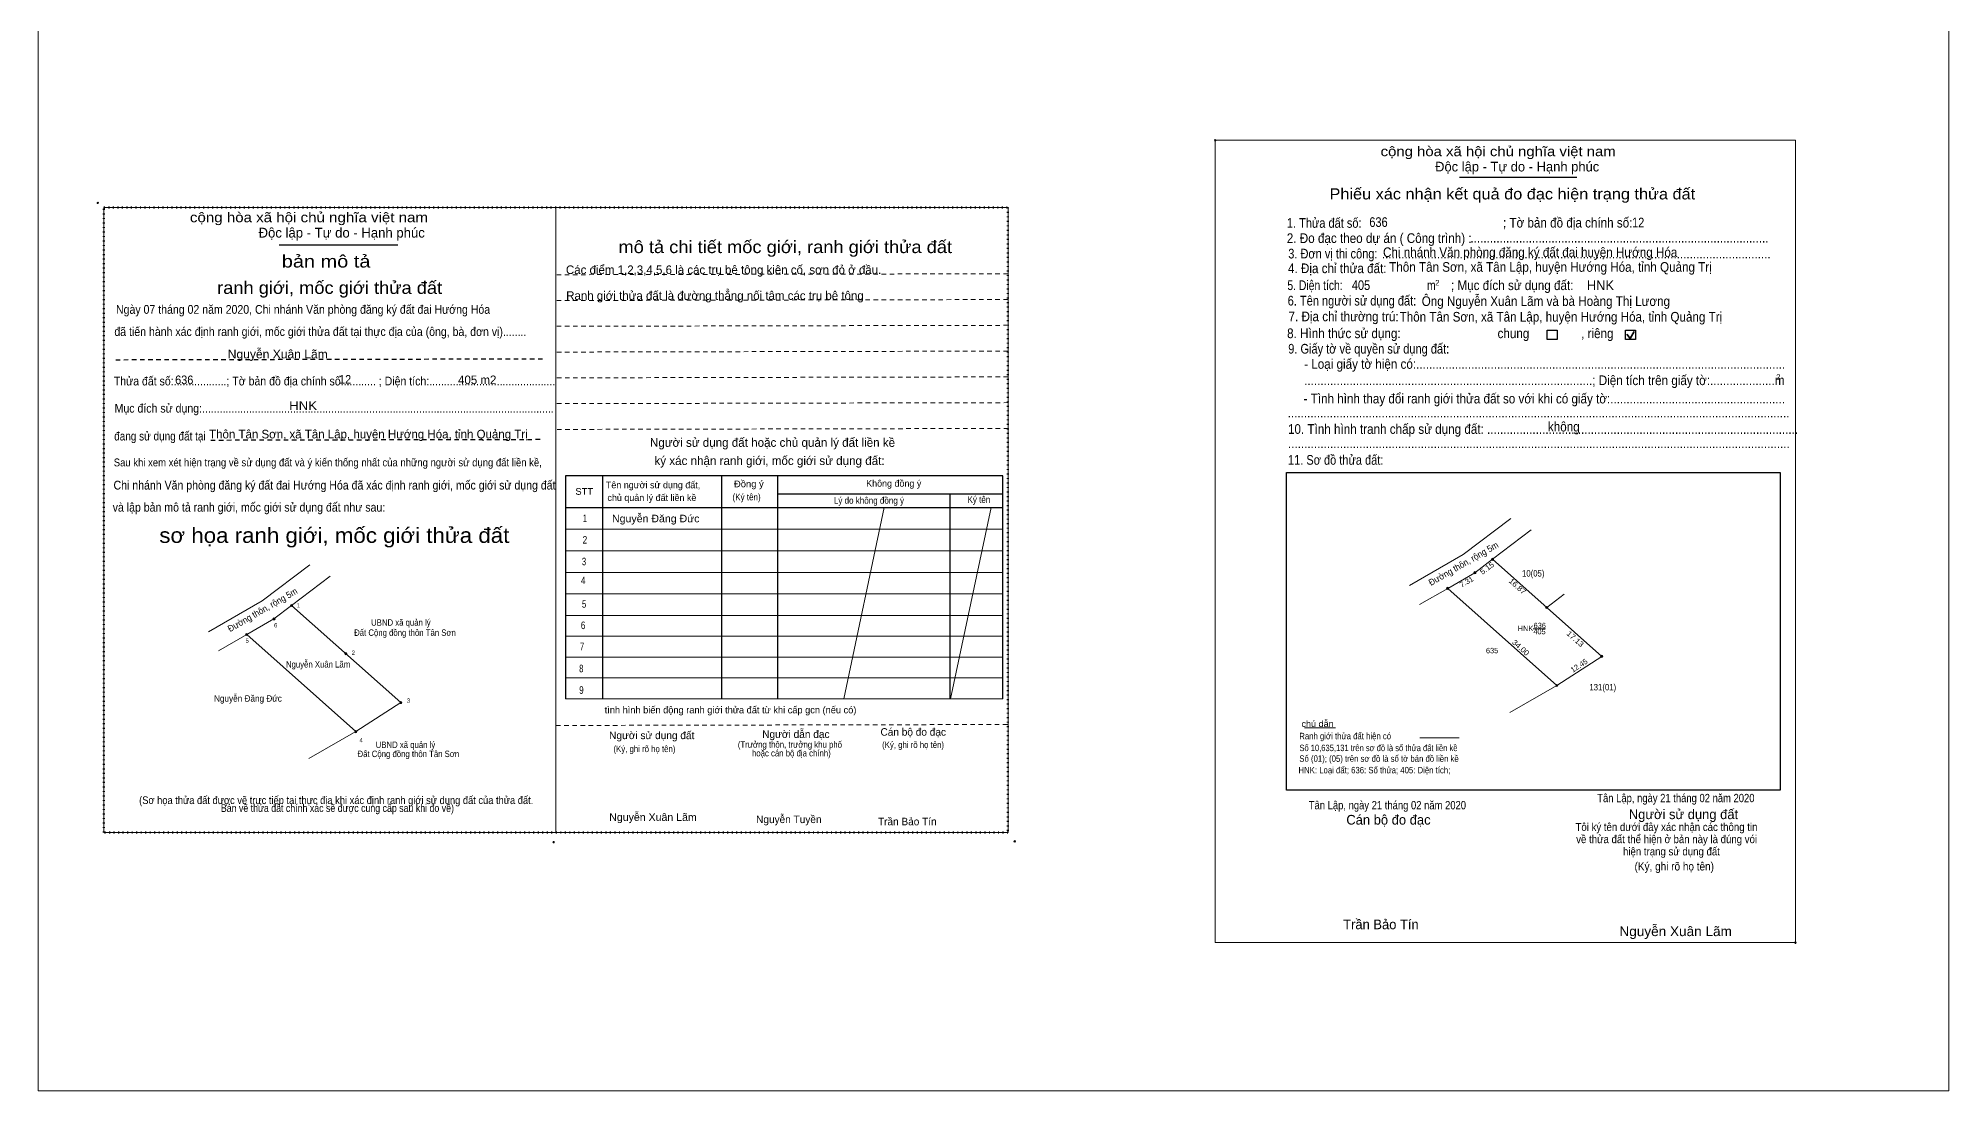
# Model space of a CAD drawing. Header units: metres. Extents: x 546991 to 548960, y 1836850 to 1838398.
# Drawn here: x 547535.8 to 547980.4, y 1837345.8 to 1837590.7 of the extents above; entities that cross this region are included whole.
import ezdxf
from ezdxf.enums import TextEntityAlignment as Align

# ---------------------------------------------------------------- set-up
doc = ezdxf.new("R2010")
doc.units = ezdxf.units.M
doc.header["$LTSCALE"] = 0.7
doc.header["$PDMODE"] = 32
doc.header["$PDSIZE"] = 0.35
doc.linetypes.add('DOTTED', pattern=[1.5, 0.3, -1.2])
doc.linetypes.add('SHORT_DASHED', pattern=[2.7, 1.5, -1.2])
for name, color, linetype, lineweight in [('1', 7, 'SHORT_DASHED', 13), ('10', 7, 'Continuous', 13), ('11', 7, 'Continuous', 13), ('13', 7, 'Continuous', 13), ('17', 7, 'Continuous', 13), ('2', 7, 'Continuous', 13), ('55', 7, 'Continuous', 13), ('6', 7, 'Continuous', 13), ('63', 7, 'Continuous', 13)]:
    doc.layers.add(name, color=color, linetype=linetype, lineweight=lineweight)
doc.layers.add('16', color=7, linetype='Continuous')

msp = doc.modelspace()

# ---------------------------------------------------------------- hatches: boundary and pattern name
at = {"layer": '13'}
for points in [[(547874.49, 1837469.44, 1), (547873.99, 1837469.44, 1)], [(547870.39, 1837466.32, 1), (547869.89, 1837466.32, 1)], [(547864.05, 1837462.68, 1), (547863.55, 1837462.68, 1)], [(547590.93, 1837455.57, 1), (547590.43, 1837455.57, 1)], [(547595.03, 1837458.69, 1), (547594.53, 1837458.69, 1)], [(547887.1, 1837458.23, 1), (547886.6, 1837458.23, 1)], [(547584.59, 1837451.93, 1), (547584.09, 1837451.93, 1)], [(547607.64, 1837447.48, 1), (547607.14, 1837447.48, 1)], [(547899.9, 1837446.85, 1), (547899.4, 1837446.85, 1)], [(547889.45, 1837440.08, 1), (547888.95, 1837440.08, 1)], [(547620.44, 1837436.1, 1), (547619.94, 1837436.1, 1)], [(547609.99, 1837429.33, 1), (547609.49, 1837429.33, 1)]]:
    msp.add_hatch(color=256, dxfattribs=at).paths.add_polyline_path(points)
at = {"layer": '2'}
for points in [[(547874.365, 1837469.44, 1), (547874.115, 1837469.44, 1)], [(547870.265, 1837466.32, 1), (547870.015, 1837466.32, 1)], [(547863.925, 1837462.68, 1), (547863.675, 1837462.68, 1)], [(547590.805, 1837455.57, 1), (547590.555, 1837455.57, 1)], [(547594.905, 1837458.69, 1), (547594.655, 1837458.69, 1)], [(547886.975, 1837458.23, 1), (547886.725, 1837458.23, 1)], [(547584.465, 1837451.93, 1), (547584.215, 1837451.93, 1)], [(547607.515, 1837447.48, 1), (547607.265, 1837447.48, 1)], [(547899.775, 1837446.85, 1), (547899.525, 1837446.85, 1)], [(547889.325, 1837440.08, 1), (547889.075, 1837440.08, 1)], [(547620.315, 1837436.1, 1), (547620.065, 1837436.1, 1)], [(547609.865, 1837429.33, 1), (547609.615, 1837429.33, 1)]]:
    msp.add_hatch(color=256, dxfattribs=at).paths.add_polyline_path(points)

# ---------------------------------------------------------------- linework, layer by layer
at = {"layer": '1'}
for p, q in [((547656.47, 1837535.67), (547761.66, 1837535.9)), ((547656.48, 1837529.67), (547761.67, 1837529.9)), ((547656.5, 1837523.67), (547761.69, 1837523.9)), ((547656.51, 1837517.67), (547761.7, 1837517.9)), ((547656.52, 1837511.67), (547761.71, 1837511.9)), ((547656.54, 1837505.67), (547761.73, 1837505.9)), ((547656.55, 1837499.67), (547761.74, 1837499.9)), ((547656.34, 1837430.77), (547761.53, 1837431))]:
    msp.add_line(p, q, dxfattribs=at)
at = {"layer": '1', "lineweight": 25}
for p, q in [((547553.85, 1837515.9), (547653.4, 1837516.12)), ((547575.96, 1837497.2), (547653.32, 1837497.37))]:
    msp.add_line(p, q, dxfattribs=at)
at = {"layer": '1', "linetype": 'DOTTED', "lineweight": 53}
msp.add_lwpolyline([(547551.11, 1837551.35), (547761.48, 1837551.35), (547761.48, 1837405.86), (547551.11, 1837405.86)], close=True, dxfattribs=at)
at = {"layer": '10'}
for p, q in [((547874.24, 1837469.44), (547899.65, 1837446.85)), ((547863.8, 1837462.68), (547889.2, 1837440.08)), ((547886.85, 1837458.23), (547890.93, 1837461.35)), ((547594.78, 1837458.69), (547620.19, 1837436.1)), ((547584.34, 1837451.93), (547609.74, 1837429.33))]:
    msp.add_line(p, q, dxfattribs=at)
at = {"layer": '11'}
for p, q in [((547857.26, 1837458.92), (547863.8, 1837462.68)), ((547577.8, 1837448.17), (547584.34, 1837451.93)), ((547889.2, 1837440.08), (547878.25, 1837433.8)), ((547609.74, 1837429.33), (547598.79, 1837423.05))]:
    msp.add_line(p, q, dxfattribs=at)
at = {"layer": '13'}
for p, q in [((547732.71, 1837481.47), (547723.28, 1837436.99)), ((547757.54, 1837481.47), (547748.11, 1837436.99)), ((547883.71, 1837453.25), (547886.57, 1837453.25))]:
    msp.add_line(p, q, dxfattribs=at)
for centre in [(547874.24, 1837469.44), (547870.14, 1837466.32), (547863.8, 1837462.68), (547590.68, 1837455.57), (547594.78, 1837458.69), (547886.85, 1837458.23), (547584.34, 1837451.93), (547607.39, 1837447.48), (547899.65, 1837446.85), (547889.2, 1837440.08), (547620.19, 1837436.1), (547609.74, 1837429.33)]:
    msp.add_circle(centre, 0.25, dxfattribs=at)
at = {"layer": '17'}
msp.add_line((547830.46, 1837430.22), (547837.7, 1837430.22), dxfattribs=at)
at = {"layer": '2', "lineweight": 25}
for p, q in [((547866.58, 1837558.41), (547893.88, 1837558.41)), ((547591.88, 1837542.61), (547619.53, 1837542.61)), ((547667.12, 1837488.89), (547667.12, 1837436.98)), ((547694.8, 1837488.89), (547694.8, 1837436.98)), ((547707.89, 1837488.89), (547707.89, 1837436.98)), ((547826.27, 1837489.68), (547941.21, 1837489.68)), ((547941.21, 1837489.68), (547941.21, 1837415.7)), ((547707.89, 1837484.7), (547760.25, 1837484.7)), ((547747.96, 1837484.7), (547747.96, 1837436.98)), ((547658.51, 1837481.47), (547760.25, 1837481.47))]:
    msp.add_line(p, q, dxfattribs=at)
at = {"layer": '2', "lineweight": 35}
for p, q in [((547905.47, 1837521.81), (547906.24, 1837520.81)), ((547906.24, 1837520.81), (547907.17, 1837522.49))]:
    msp.add_line(p, q, dxfattribs=at)
at = {"layer": '2'}
for p, q in [((547658.51, 1837476.45), (547760.25, 1837476.45)), ((547658.51, 1837471.43), (547760.25, 1837471.43)), ((547658.51, 1837466.41), (547760.25, 1837466.41)), ((547658.51, 1837461.4), (547760.25, 1837461.4)), ((547658.51, 1837456.38), (547760.25, 1837456.38)), ((547658.51, 1837451.53), (547760.25, 1837451.53)), ((547658.51, 1837446.68), (547760.25, 1837446.68)), ((547658.51, 1837441.83), (547760.25, 1837441.83)), ((547658.51, 1837436.98), (547760.25, 1837436.98))]:
    msp.add_line(p, q, dxfattribs=at)
msp.add_lwpolyline([(547809.71, 1837566.97), (547944.72, 1837566.97), (547944.72, 1837380.24), (547809.71, 1837380.24)], close=True, dxfattribs=at)
for points in [[(547551.12, 1837405.86), (547551.11, 1837405.86), (547551.11, 1837551.34), (547656.3, 1837551.34), (547656.3, 1837551.34)], [(547656.3, 1837551.34), (547656.3, 1837405.86), (547551.12, 1837405.86)], [(547656.3, 1837551.34), (547761.49, 1837551.34), (547761.49, 1837405.85), (547761.49, 1837405.85)], [(547761.49, 1837405.85), (547656.3, 1837405.85), (547656.3, 1837551.34)], [(547656.3, 1837551.34), (547761.49, 1837551.34), (547761.49, 1837405.85)], [(547761.49, 1837405.85), (547656.3, 1837405.85), (547656.3, 1837551.34)]]:
    msp.add_lwpolyline(points, dxfattribs=at)
at = {"layer": '2', "lineweight": 25}
for points in [[(547886.96, 1837522.77), (547889.28, 1837522.77), (547889.28, 1837520.61), (547886.96, 1837520.61)], [(547905.2, 1837522.77), (547907.52, 1837522.77), (547907.52, 1837520.61), (547905.2, 1837520.61)]]:
    msp.add_lwpolyline(points, close=True, dxfattribs=at)
for points in [[(547760.25, 1837436.98), (547760.25, 1837488.89), (547658.51, 1837488.89), (547658.51, 1837436.98)], [(547941.21, 1837415.7), (547826.27, 1837415.7), (547826.27, 1837489.68)]]:
    msp.add_lwpolyline(points, dxfattribs=at)
at = {"layer": '2'}
for centre in [(547874.24, 1837469.44), (547870.14, 1837466.32), (547863.8, 1837462.68), (547590.68, 1837455.57), (547594.78, 1837458.69), (547886.85, 1837458.23), (547584.34, 1837451.93), (547607.39, 1837447.48), (547899.65, 1837446.85), (547889.2, 1837440.08), (547620.19, 1837436.1), (547609.74, 1837429.33)]:
    msp.add_circle(centre, 0.125, dxfattribs=at)
for p in [(547809.71, 1837566.97), (547549.68, 1837552.39), (547655.74, 1837403.61), (547763.05, 1837403.79), (547944.72, 1837380.24)]:
    msp.add_point(p, dxfattribs=at)
at = {"layer": '55'}
for p, q in [((547874.24, 1837469.44), (547883.24, 1837476.27)), ((547594.78, 1837458.69), (547603.78, 1837465.52)), ((547889.2, 1837440.08), (547899.65, 1837446.85)), ((547609.74, 1837429.33), (547620.19, 1837436.1))]:
    msp.add_line(p, q, dxfattribs=at)
for points in [[(547854.91, 1837463.35), (547867.42, 1837470.53), (547878.47, 1837478.92)], [(547863.8, 1837462.68), (547870.14, 1837466.32), (547874.24, 1837469.44)], [(547575.45, 1837452.6), (547587.96, 1837459.78), (547599.01, 1837468.17)], [(547584.34, 1837451.93), (547590.68, 1837455.57), (547594.78, 1837458.69)]]:
    msp.add_lwpolyline(points, dxfattribs=at)
at = {"layer": '6'}
msp.add_line((547857.34, 1837427.86), (547866.48, 1837427.86), dxfattribs=at)
at = {"layer": '63'}
msp.add_lwpolyline([(547535.82, 1838093.31), (547980.41, 1838093.31), (547980.41, 1837345.75), (547535.82, 1837345.75)], close=True, dxfattribs=at)

# ---------------------------------------------------------------- texts
at = {"layer": '1'}
msp.add_text('HNK', height=1.25, dxfattribs=at).set_placement((547881.915, 1837452.73), align=Align.CENTER)
for s, height, width, p in [('405', 1.25, 0.85, (547885.165, 1837451.99)), ('636', 1.25, 0.85, (547885.235, 1837453.42)), ('635', 1.25, 0.85, (547874.135, 1837447.58)), ('(Sơ họa thửa đất được vẽ trực tiếp tại thực địa khi xác định ranh giới sử dụng đất của thửa đất.', 1.8, 0.9, (547605.165, 1837412.48)), (' Bản vẽ thửa đất chính xác sẽ được cung cấp sau khi đo vẽ)', 1.8, 0.85, (547605.16, 1837410.65))]:
    msp.add_text(s, height=height, dxfattribs=dict(at, width=width)).set_placement(p, align=Align.CENTER)
at = {"layer": '10'}
for s, width, p in [('10(05)', 0.9, (547881.1, 1837465.43)), ('UBND xã quản lý', 0.9, (547613.29, 1837453.99)), ('Đất Cộng đồng thôn Tân Sơn', 0.9, (547609.34, 1837451.63)), ('Nguyễn Xuân Lãm', 0.9, (547593.47, 1837444.26)), ('Nguyễn Đăng Đức', 0.95, (547576.73, 1837436.31)), ('131(01)', 0.9, (547896.78, 1837438.94)), ('Đất Cộng đồng thôn Tân Sơn', 0.9, (547610.13, 1837423.41)), ('UBND xã quản lý', 0.9, (547614.36, 1837425.54))]:
    msp.add_text(s, height=1.5, dxfattribs=dict(at, width=width)).set_placement(p)
at = {"layer": '11', "width": 0.95}
for p in [(547867.8464, 1837467.785), (547588.3864, 1837457.035)]:
    msp.add_text('Đường thôn, rộng 5m', height=1.5, rotation=29.872, dxfattribs=at).set_placement(p, align=Align.CENTER)
at = {"layer": '16'}
for s, height, width, p in [('Ngày 07 tháng 02 năm 2020, Chi nhánh Văn phòng đăng ký đất đai Hướng Hóa', 2.04, 0.9, (547553.92, 1837526.58)), (' đã tiến hành xác định ranh giới, mốc giới thửa đất tại thực địa của (ông, bà, đơn vị)........', 2.04, 0.9, (547552.86, 1837521.42)), ('Thửa đất số:..................; Tờ bản đồ địa chính số:........... ; Diện tích:...........................................', 2.04, 0.9, (547553.41, 1837509.91)), ('Mục đích sử dụng:........................................................................................................................', 2.04, 0.9, (547553.6, 1837503.58)), ('đang sử dụng đất tại', 2.04, 0.85, (547553.5, 1837497.1)), ('Sau khi xem xét hiện trạng về sử dụng đất và ý kiến thống nhất của những người sử dụng đất liền kề,', 1.836, 0.9, (547553.4, 1837491.07)), ('Chi nhánh Văn phòng đăng ký đất đai Hướng Hóa đã xác định ranh giới, mốc giới sử dụng đất', 2.04, 0.9, (547553.35, 1837485.68)), (' và lập bản mô tả ranh giới, mốc giới sử dụng đất như sau:', 2.04, 0.9, (547552.47, 1837480.54))]:
    msp.add_text(s, height=height, dxfattribs=dict(at, width=width)).set_placement(p)
at = {"layer": '2'}
for s, height, width, p in [('cộng hòa xã hội chủ nghĩa việt nam', 2.253, 1.15, (547848.2, 1837563.26)), ('cộng hòa xã hội chủ nghĩa việt nam', 2.282, 1.15, (547571.12, 1837547.89)), ('1. Thửa đất số:', 2.253, 0.85, (547826.38, 1837546.6)), ('636', 2.25, 0.85, (547845.57, 1837546.8)), ('; Tờ bản đồ địa chính số:', 2.253, 0.9, (547876.67, 1837546.66)), ('12', 2.25, 0.85, (547906.71, 1837546.7)), ('2. Đo đạc theo dự án ( Công trình) : ', 2.255, 0.9, (547826.37, 1837543.06)), ('3. Đơn vị thi công:', 2.255, 0.85, (547826.7, 1837539.46)), ('........................................................................................................................', 2.255, 0.9, (547848.48, 1837539.46)), ('Chi nhánh Văn phòng đăng ký đất đai huyện Hướng Hóa', 2.25, 0.9, (547848.76, 1837539.78)), ('............................................................................................', 2.255, 0.9, (547869.09, 1837543.14)), ('4. Địa chỉ thửa đất:', 2.255, 0.9, (547826.64, 1837536.04)), ('Thôn Tân Sơn, xã Tân Lập, huyện Hướng Hóa, tỉnh Quảng Trị', 2.25, 0.9, (547850.2, 1837536.36)), ('5. Diện tích:', 2.255, 0.8, (547826.5, 1837532.1)), ('6. Tên người sử dụng đất:', 2.255, 0.85, (547826.57, 1837528.51)), ('405', 2.25, 0.85, (547841.5, 1837532.12)), ('Ông Nguyễn Xuân Lãm và bà Hoàng Thị Lương', 2.25, 0.9, (547857.76, 1837528.4)), ('m', 2.253, 0.8, (547858.98, 1837532.1)), ('2', 1.288, 0.8, (547860.92, 1837533.18)), ('; Mục đích sử dụng đất:', 2.253, 0.9, (547864.57, 1837532.1)), ('7. Địa chỉ thường trú:', 2.255, 0.9, (547826.77, 1837524.84)), ('Thôn Tân Sơn, xã Tân Lập, huyện Hướng Hóa, tỉnh Quảng Trị', 2.25, 0.9, (547852.62, 1837524.76)), ('8. Hình thức sử dụng:', 2.255, 0.9, (547826.44, 1837520.91)), ('chung                , riêng', 2.253, 0.9, (547875.41, 1837520.91)), ('Nguyễn Xuân Lãm', 2, 1.05, (547579.93, 1837516.21)), ('9. Giấy tờ về quyền sử dụng đất:', 2.255, 0.85, (547826.7, 1837517.32)), ('     - Loại giấy tờ hiện có:..................................................................................................................', 2.253, 0.9, (547826.64, 1837513.78)), ('636', 2, 0.95, (547567.68, 1837510.21)), ('12', 2, 0.95, (547605.82, 1837510.33)), ('     - Tình hình thay đổi ranh giới thửa đất so với khi có giấy tờ:......................................................', 2.253, 0.9, (547826.5, 1837505.72)), ('     .........................................................................................; Diện tích trên giấy tờ:....................m', 2.253, 0.9, (547826.64, 1837509.98)), ('2', 1.288, 0.8, (547940.26, 1837511.24)), ('HNK', 2, 1.15, (547594.21, 1837504.21)), ('...........................................................................................................................................................', 2.253, 0.9, (547826.57, 1837502.45)), ('10. Tình hình tranh chấp sử dụng đất: ................................................................................................', 2.255, 0.9, (547826.64, 1837498.64)), ('không', 2.254, 0.9, (547887.13, 1837499.19)), ('...........................................................................................................................................................', 2.253, 0.9, (547826.64, 1837495.32)), ('11. Sơ đồ thửa đất:', 2.255, 0.85, (547826.64, 1837491.45)), ('STT', 1.555, 1.05, (547660.82, 1837484.46)), ('Đồng ý', 1.555, 1.05, (547697.73, 1837486.21)), ('(Ký tên)', 1.555, 0.9, (547697.39, 1837483.16)), ('Lý do không đồng ý', 1.555, 0.9, (547720.97, 1837482.36)), ('Ký tên', 1.555, 0.9, (547752.07, 1837482.57)), ('Nguyễn Đăng Đức', 1.75, 1.05, (547669.35, 1837478.06)), ('(Ký, ghi rõ họ tên)', 1.505, 0.9, (547669.69, 1837424.57)), ('(Ký, ghi rõ họ tên)', 1.505, 0.9, (547732.2, 1837425.53)), ('Tân Lập, ngày 21 tháng 02 năm 2020', 1.93, 0.85, (547898.61, 1837412.92)), ('Nguyễn Xuân Lãm', 1.75, 1.05, (547668.7, 1837408.56)), ('Tân Lập, ngày 21 tháng 02 năm 2020', 1.93, 0.85, (547831.48, 1837411.26)), ('(Ký, ghi rõ họ tên)', 1.932, 0.9, (547907.29, 1837397.02)), ('Nguyễn Xuân Lãm', 2.25, 1.05, (547903.77, 1837381.75))]:
    msp.add_text(s, height=height, dxfattribs=dict(at, width=width)).set_placement(p)
for s, height, p in [('Độc lập - Tự do - Hạnh phúc', 2.253, (547860.88, 1837559.71)), ('Độc lập - Tự do - Hạnh phúc', 2.282, (547587.1, 1837544.32)), ('Các điểm 1,2,3,4,5,6 là các trụ bê tông kiên cố, sơn đỏ ở đầu.', 2, (547658.62, 1837535.83)), ('Ranh giới thửa đất là đường thẳng nối tâm các trụ bê tông', 2, (547658.68, 1837529.82)), ('HNK', 2.25, (547896.17, 1837532.09)), ('405 m2', 2, (547633.51, 1837510.21)), ('Thôn Tân Sơn, xã Tân Lập, huyện Hướng Hóa, tỉnh Quảng Trị', 2, (547575.59, 1837497.58)), ('Người sử dụng đất hoặc chủ quản lý đất liền kề ', 2.02, (547678.17, 1837495.62)), ('ký xác nhận ranh giới, mốc giới sử dụng đất:', 2.02, (547679.22, 1837491.39)), ('Tên người sử dụng đất,', 1.555, (547667.92, 1837485.97)), ('Không đồng ý', 1.555, (547728.49, 1837486.34)), ('chủ quản lý đất liền kề', 1.555, (547668.28, 1837483.01)), ('tình hình biến động ranh giới thửa đất từ khi cấp gcn (nếu có)', 1.605, (547667.64, 1837433.59)), ('Người sử dụng đất', 1.756, (547668.68, 1837427.59)), ('Người dẫn đạc', 1.76, (547704.29, 1837427.87)), ('Cán bộ đo đạc', 1.752, (547731.82, 1837428.39)), ('Người sử dụng đất', 2.253, (547905.95, 1837408.98)), ('Nguyễn Tuyền', 1.75, (547702.88, 1837408.05)), ('Trần Bảo Tín', 1.75, (547731.23, 1837407.54)), ('Cán bộ đo đạc', 2.254, (547840.22, 1837407.7)), ('Trần Bảo Tín', 2.25, (547839.49, 1837383.35))]:
    msp.add_text(s, height=height, dxfattribs=at).set_placement(p)
for s, height, width, p in [('Phiếu xác nhận kết quả đo đạc hiện trạng thửa đất', 2.575, 1.1, (547878.845, 1837553.2)), ('mô tả chi tiết mốc giới, ranh giới thửa đất', 2.889, 1.1, (547709.655, 1837540.71)), ('bản mô tả', 2.89, 1.2, (547602.815, 1837537.35)), ('ranh giới, mốc giới thửa đất', 2.89, 1.1, (547603.63, 1837531.21)), ('sơ họa ranh giới, mốc giới thửa đất', 3.527, 1.1, (547604.73, 1837473.26)), ('1', 1.756, 0.7, (547663.025, 1837478.11)), ('2', 1.756, 0.8, (547663.035, 1837473.1)), ('3', 1.756, 0.75, (547662.835, 1837468.06)), ('4', 1.756, 0.8, (547662.64, 1837463.68)), ('5', 1.756, 0.75, (547662.845, 1837458.17)), ('1', 1, 0.85, (547596.375, 1837458.23)), ('6', 1.756, 0.8, (547662.615, 1837453.2)), ('5', 1, 0.9, (547584.445, 1837450.01)), ('6', 1, 0.9, (547591.095, 1837453.59)), ('2', 1, 0.9, (547609.175, 1837447.21)), ('7', 1.76, 0.75, (547662.38, 1837448.29)), ('8', 1.76, 0.75, (547662.19, 1837443.16)), ('9', 1.76, 0.8, (547662.225, 1837438.14)), ('3', 1, 0.9, (547621.98, 1837436.06)), ('4', 1, 0.9, (547610.96, 1837426.83)), ('(Trưởng thôn, trưởng khu phố', 1.505, 0.9, (547710.74, 1837425.58)), ('hoặc cán bộ địa chính)', 1.505, 0.9, (547711.075, 1837423.57)), ('Tôi ký tên dưới đây xác nhận các thông tin', 1.862, 0.9, (547914.715, 1837406.22)), ('về thửa đất thể hiện ở bản này là đúng vói', 1.862, 0.9, (547914.75, 1837403.38)), ('hiện trạng sử dụng đất', 1.862, 0.9, (547915.875, 1837400.53))]:
    msp.add_text(s, height=height, dxfattribs=dict(at, width=width)).set_placement(p, align=Align.CENTER)
at = {"layer": '2', "width": 1.1}
for s, rotation, p in [('5.15', 37.27, (547873.3365, 1837466.8836)), ('16.87', 318.364, (547879.6248, 1837462.69)), ('34.00', 318.338, (547880.3896, 1837448.4155)), ('17.13', 318.361, (547893.0747, 1837450.4588))]:
    msp.add_text(s, height=1.25, rotation=rotation, dxfattribs=at).set_placement(p, align=Align.CENTER)
at = {"layer": '2'}
for s, rotation, p in [('7.31', 29.862, (547868.4988, 1837463.6533)), ('12.45', 32.937, (547894.7202, 1837444.1922))]:
    msp.add_text(s, height=1.25, rotation=rotation, dxfattribs=at).set_placement(p, align=Align.CENTER)
msp.add_text('.', height=0.644, dxfattribs=at).set_placement((547944.6986, 1837379.88), align=Align.CENTER)
at = {"layer": '6'}
for s, width, p in [('Ranh giới thửa đất hiện có ', 0.9, (547829.27, 1837427.56)), ('chú dẫn', 1.05, (547829.78, 1837430.41)), ('Số (01); (05) trên sơ đồ là số tờ bản đồ liền kề', 0.9, (547829.28, 1837422.31)), ('Số 10,635,131 trên sơ đồ là số thửa đất liền kề', 0.85, (547829.3, 1837424.8)), ('HNK: Loại đất; 636: Số thửa; 405: Diện tích;', 0.9, (547829.09, 1837419.63))]:
    msp.add_text(s, height=1.5, dxfattribs=dict(at, width=width)).set_placement(p)

doc.saveas('drawing.dxf')
